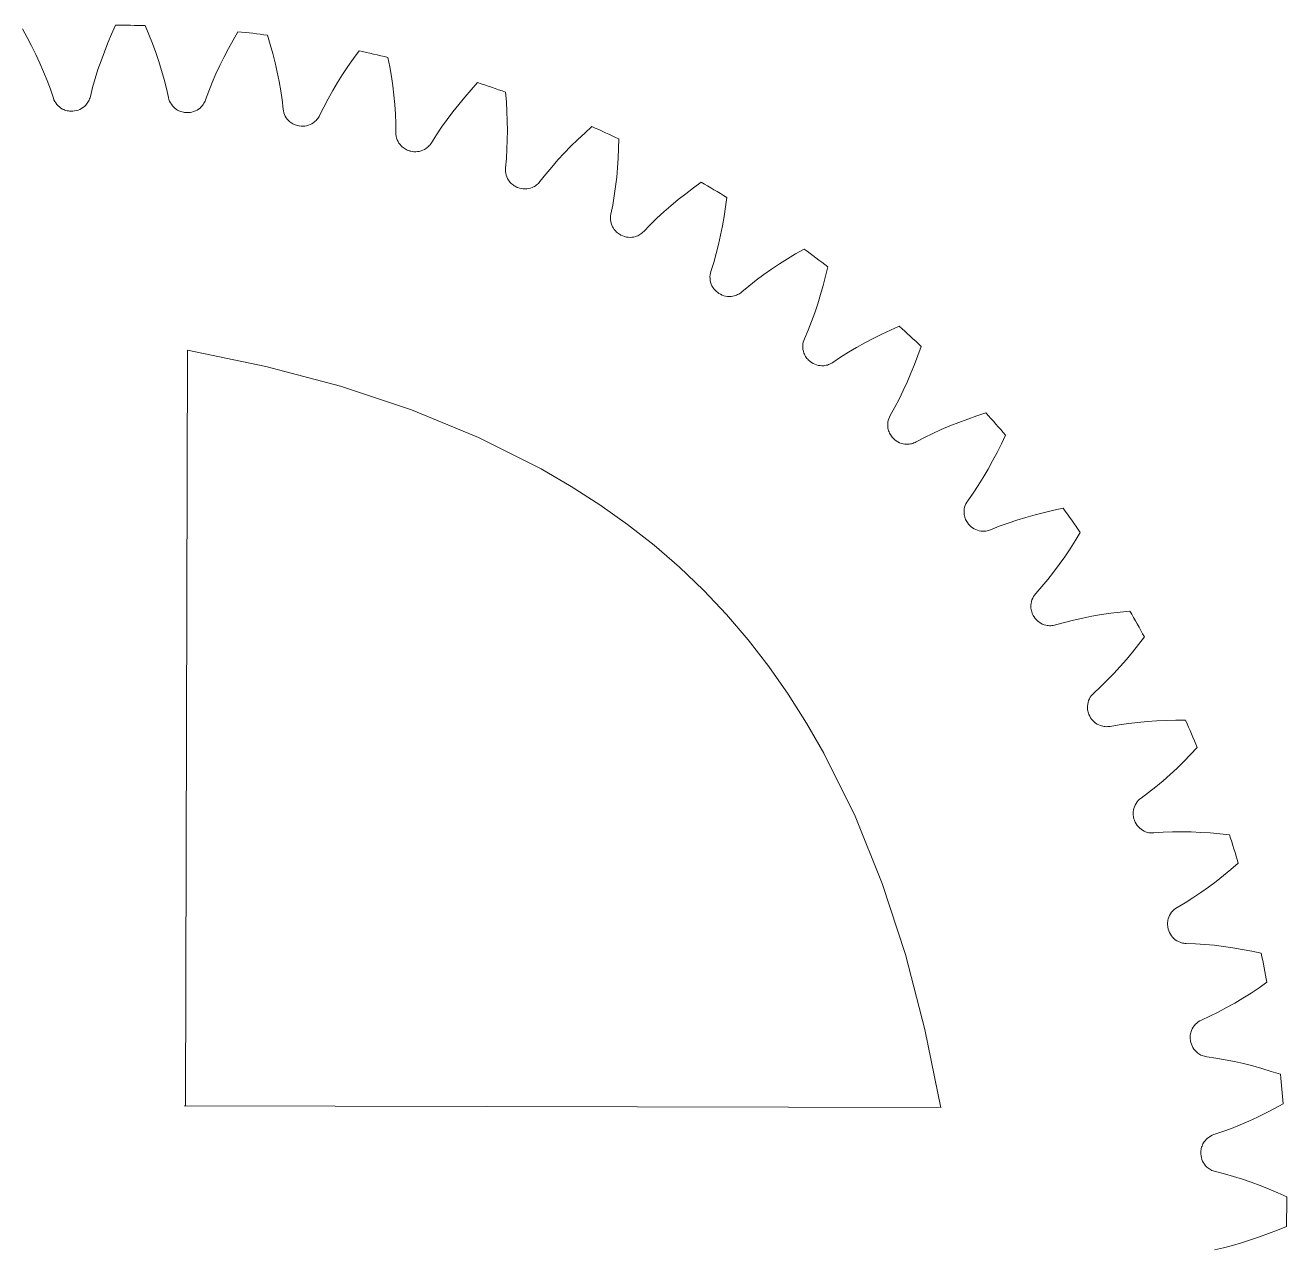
# Model space of a CAD drawing. Extents: x -180 to 228, y -304 to -8.
# Drawn here: x 147.1 to 216.5, y -223.9 to -156.5 of the extents above; entities that cross this region are included whole.
import ezdxf

# ---------------------------------------------------------------- set-up
doc = ezdxf.new("R2010")
doc.units = 0
doc.header["$MEASUREMENT"] = 0
doc.layers.add('Layer 1', color=7, linetype='Continuous')

# ---------------------------------------------------------------- blocks, each defined once
blk = doc.blocks.new('block 1127')
at = {"layer": 'Layer 1', "color": 7, "lineweight": 9, "true_color": 0xffffff}
blk.add_lwpolyline([(156.037, -174.401), (160.346, -175.296), (164.454, -176.39), (168.357, -177.689), (172.045, -179.202), (175.507, -180.939), (177.15, -181.896), (178.733, -182.912), (180.253, -183.991), (181.71, -185.133), (183.103, -186.339), (184.431, -187.609), (185.693, -188.944), (186.891, -190.344), (188.024, -191.808), (189.095, -193.335), (190.103, -194.923), (191.05, -196.573), (192.768, -200.046), (194.262, -203.744), (195.54, -207.656), (196.613, -211.773), (197.485, -216.089)], dxfattribs=at)
blk = doc.blocks.new('block 1128')
at = {"layer": 'Layer 1', "color": 7, "lineweight": 9, "true_color": 0xffffff}
blk.add_lwpolyline([(197.416, -216.073), (155.86, -215.971)], dxfattribs=at)
blk = doc.blocks.new('block 1129')
at = {"layer": 'Layer 1', "color": 7, "lineweight": 9, "true_color": 0xffffff}
blk.add_lwpolyline([(155.929, -215.955), (156.037, -174.401)], dxfattribs=at)
blk = doc.blocks.new('block 1130')
at = {"layer": 'Layer 1', "color": 7, "lineweight": 9, "true_color": 0xffffff}
blk.add_open_spline([(211.222, -212.396), (211.22, -212.385), (211.219, -212.374), (211.217, -212.362)], degree=3, dxfattribs=at)
blk = doc.blocks.new('block 1131')
at = {"layer": 'Layer 1', "color": 7, "lineweight": 9, "true_color": 0xffffff}
blk.add_open_spline([(211.827, -211.261), (211.703, -211.316), (211.591, -211.394), (211.497, -211.491), (211.403, -211.589), (211.329, -211.704), (211.28, -211.829), (211.246, -211.914), (211.224, -212.002), (211.213, -212.092), (211.203, -212.182), (211.204, -212.273), (211.217, -212.362)], degree=3, knots=[0, 0, 0, 0, 1, 1, 1, 2, 2, 2, 3, 3, 3, 4, 4, 4, 4], dxfattribs=at)
blk = doc.blocks.new('block 1132')
at = {"layer": 'Layer 1', "color": 7, "lineweight": 9, "true_color": 0xffffff}
blk.add_lwpolyline([(211.827, -211.261), (212.291, -211.048), (212.752, -210.82), (213.208, -210.577), (213.66, -210.322), (214.109, -210.054), (214.554, -209.775), (214.995, -209.484), (215.432, -209.183)], dxfattribs=at)
blk = doc.blocks.new('block 1133')
at = {"layer": 'Layer 1', "color": 7, "lineweight": 9, "true_color": 0xffffff}
blk.add_open_spline([(215.432, -209.183), (215.333, -208.648), (215.226, -208.114), (215.113, -207.581)], degree=3, dxfattribs=at)
blk = doc.blocks.new('block 1134')
at = {"layer": 'Layer 1', "color": 7, "lineweight": 9, "true_color": 0xffffff}
blk.add_lwpolyline([(210.987, -207.044), (211.498, -207.063), (212.01, -207.097), (212.524, -207.146), (213.04, -207.209), (213.557, -207.284), (214.075, -207.372), (214.594, -207.471), (215.113, -207.581)], dxfattribs=at)
blk = doc.blocks.new('block 1135')
at = {"layer": 'Layer 1', "color": 7, "lineweight": 9, "true_color": 0xffffff}
blk.add_open_spline([(210.002, -206.26), (210.035, -206.392), (210.093, -206.515), (210.174, -206.624), (210.255, -206.732), (210.356, -206.824), (210.472, -206.894), (210.549, -206.941), (210.633, -206.978), (210.72, -207.003), (210.807, -207.028), (210.897, -207.042), (210.987, -207.044)], degree=3, knots=[0, 0, 0, 0, 1, 1, 1, 2, 2, 2, 3, 3, 3, 4, 4, 4, 4], dxfattribs=at)
blk = doc.blocks.new('block 1136')
at = {"layer": 'Layer 1', "color": 7, "lineweight": 9, "true_color": 0xffffff}
blk.add_open_spline([(210.002, -206.26), (209.999, -206.249), (209.996, -206.238), (209.993, -206.227)], degree=3, dxfattribs=at)
blk = doc.blocks.new('block 1137')
at = {"layer": 'Layer 1', "color": 7, "lineweight": 9, "true_color": 0xffffff}
blk.add_open_spline([(210.485, -205.068), (210.367, -205.135), (210.264, -205.225), (210.181, -205.332), (210.098, -205.438), (210.036, -205.56), (209.999, -205.691), (209.975, -205.778), (209.962, -205.868), (209.961, -205.959), (209.96, -206.049), (209.971, -206.139), (209.993, -206.227)], degree=3, knots=[0, 0, 0, 0, 1, 1, 1, 2, 2, 2, 3, 3, 3, 4, 4, 4, 4], dxfattribs=at)
blk = doc.blocks.new('block 1138')
at = {"layer": 'Layer 1', "color": 7, "lineweight": 9, "true_color": 0xffffff}
blk.add_lwpolyline([(210.485, -205.068), (210.924, -204.808), (211.358, -204.533), (211.786, -204.244), (212.21, -203.943), (212.628, -203.629), (213.041, -203.305), (213.449, -202.97), (213.853, -202.625)], dxfattribs=at)
blk = doc.blocks.new('block 1139')
at = {"layer": 'Layer 1', "color": 7, "lineweight": 9, "true_color": 0xffffff}
blk.add_open_spline([(213.853, -202.625), (213.698, -202.103), (213.536, -201.583), (213.368, -201.065)], degree=3, dxfattribs=at)
blk = doc.blocks.new('block 1140')
at = {"layer": 'Layer 1', "color": 7, "lineweight": 9, "true_color": 0xffffff}
blk.add_lwpolyline([(209.208, -200.962), (209.718, -200.927), (210.231, -200.908), (210.748, -200.903), (211.267, -200.911), (211.789, -200.932), (212.314, -200.965), (212.84, -201.01), (213.368, -201.065)], dxfattribs=at)
blk = doc.blocks.new('block 1141')
at = {"layer": 'Layer 1', "color": 7, "lineweight": 9, "true_color": 0xffffff}
blk.add_open_spline([(208.146, -200.286), (208.193, -200.413), (208.264, -200.529), (208.356, -200.629), (208.447, -200.729), (208.558, -200.81), (208.68, -200.867), (208.762, -200.906), (208.849, -200.933), (208.938, -200.949), (209.027, -200.965), (209.118, -200.969), (209.208, -200.962)], degree=3, knots=[0, 0, 0, 0, 1, 1, 1, 2, 2, 2, 3, 3, 3, 4, 4, 4, 4], dxfattribs=at)
blk = doc.blocks.new('block 1142')
at = {"layer": 'Layer 1', "color": 7, "lineweight": 9, "true_color": 0xffffff}
blk.add_open_spline([(208.146, -200.286), (208.142, -200.275), (208.138, -200.264), (208.135, -200.254)], degree=3, dxfattribs=at)
blk = doc.blocks.new('block 1143')
at = {"layer": 'Layer 1', "color": 7, "lineweight": 9, "true_color": 0xffffff}
blk.add_open_spline([(208.502, -199.05), (208.393, -199.129), (208.299, -199.229), (208.228, -199.343), (208.156, -199.458), (208.107, -199.586), (208.085, -199.719), (208.07, -199.809), (208.066, -199.9), (208.075, -199.99), (208.083, -200.08), (208.103, -200.169), (208.135, -200.254)], degree=3, knots=[0, 0, 0, 0, 1, 1, 1, 2, 2, 2, 3, 3, 3, 4, 4, 4, 4], dxfattribs=at)
blk = doc.blocks.new('block 1144')
at = {"layer": 'Layer 1', "color": 7, "lineweight": 9, "true_color": 0xffffff}
blk.add_lwpolyline([(208.502, -199.05), (208.912, -198.745), (209.315, -198.426), (209.711, -198.094), (210.1, -197.75), (210.483, -197.395), (210.86, -197.029), (211.231, -196.653), (211.597, -196.268)], dxfattribs=at)
blk = doc.blocks.new('block 1145')
at = {"layer": 'Layer 1', "color": 7, "lineweight": 9, "true_color": 0xffffff}
blk.add_open_spline([(211.597, -196.268), (211.388, -195.765), (211.173, -195.265), (210.951, -194.767)], degree=3, dxfattribs=at)
blk = doc.blocks.new('block 1146')
at = {"layer": 'Layer 1', "color": 7, "lineweight": 9, "true_color": 0xffffff}
blk.add_lwpolyline([(206.804, -195.099), (207.307, -195.012), (207.815, -194.939), (208.329, -194.88), (208.846, -194.834), (209.368, -194.8), (209.892, -194.778), (210.42, -194.767), (210.951, -194.767)], dxfattribs=at)
blk = doc.blocks.new('block 1147')
at = {"layer": 'Layer 1', "color": 7, "lineweight": 9, "true_color": 0xffffff}
blk.add_open_spline([(205.677, -194.538), (205.737, -194.659), (205.82, -194.768), (205.921, -194.857), (206.023, -194.947), (206.141, -195.016), (206.268, -195.06), (206.354, -195.09), (206.443, -195.108), (206.534, -195.115), (206.624, -195.121), (206.715, -195.116), (206.804, -195.099)], degree=3, knots=[0, 0, 0, 0, 1, 1, 1, 2, 2, 2, 3, 3, 3, 4, 4, 4, 4], dxfattribs=at)
blk = doc.blocks.new('block 1148')
at = {"layer": 'Layer 1', "color": 7, "lineweight": 9, "true_color": 0xffffff}
blk.add_open_spline([(205.677, -194.538), (205.672, -194.528), (205.667, -194.517), (205.662, -194.507)], degree=3, dxfattribs=at)
blk = doc.blocks.new('block 1149')
at = {"layer": 'Layer 1', "color": 7, "lineweight": 9, "true_color": 0xffffff}
blk.add_open_spline([(205.902, -193.271), (205.801, -193.361), (205.718, -193.47), (205.659, -193.592), (205.6, -193.714), (205.565, -193.846), (205.556, -193.981), (205.551, -194.071), (205.557, -194.162), (205.574, -194.251), (205.592, -194.34), (205.622, -194.426), (205.662, -194.507)], degree=3, knots=[0, 0, 0, 0, 1, 1, 1, 2, 2, 2, 3, 3, 3, 4, 4, 4, 4], dxfattribs=at)
blk = doc.blocks.new('block 1150')
at = {"layer": 'Layer 1', "color": 7, "lineweight": 9, "true_color": 0xffffff}
blk.add_lwpolyline([(205.902, -193.271), (206.277, -192.925), (206.644, -192.566), (207.003, -192.194), (207.355, -191.812), (207.699, -191.418), (208.035, -191.015), (208.365, -190.603), (208.688, -190.181)], dxfattribs=at)
blk = doc.blocks.new('block 1151')
at = {"layer": 'Layer 1', "color": 7, "lineweight": 9, "true_color": 0xffffff}
blk.add_open_spline([(208.688, -190.181), (208.428, -189.703), (208.162, -189.228), (207.89, -188.756)], degree=3, dxfattribs=at)
blk = doc.blocks.new('block 1152')
at = {"layer": 'Layer 1', "color": 7, "lineweight": 9, "true_color": 0xffffff}
blk.add_lwpolyline([(203.799, -189.52), (204.291, -189.38), (204.789, -189.255), (205.293, -189.143), (205.803, -189.043), (206.318, -188.955), (206.838, -188.878), (207.362, -188.812), (207.89, -188.756)], dxfattribs=at)
blk = doc.blocks.new('block 1153')
at = {"layer": 'Layer 1', "color": 7, "lineweight": 9, "true_color": 0xffffff}
blk.add_open_spline([(202.62, -189.08), (202.692, -189.194), (202.786, -189.293), (202.896, -189.372), (203.007, -189.45), (203.131, -189.506), (203.263, -189.537), (203.351, -189.558), (203.442, -189.567), (203.532, -189.564), (203.623, -189.561), (203.713, -189.546), (203.799, -189.52)], degree=3, knots=[0, 0, 0, 0, 1, 1, 1, 2, 2, 2, 3, 3, 3, 4, 4, 4, 4], dxfattribs=at)
blk = doc.blocks.new('block 1154')
at = {"layer": 'Layer 1', "color": 7, "lineweight": 9, "true_color": 0xffffff}
blk.add_open_spline([(202.62, -189.08), (202.614, -189.07), (202.608, -189.06), (202.602, -189.051)], degree=3, dxfattribs=at)
blk = doc.blocks.new('block 1155')
at = {"layer": 'Layer 1', "color": 7, "lineweight": 9, "true_color": 0xffffff}
blk.add_open_spline([(202.711, -187.796), (202.62, -187.897), (202.55, -188.014), (202.503, -188.141), (202.457, -188.268), (202.436, -188.403), (202.442, -188.538), (202.446, -188.629), (202.461, -188.719), (202.488, -188.805), (202.515, -188.891), (202.553, -188.974), (202.602, -189.051)], degree=3, knots=[0, 0, 0, 0, 1, 1, 1, 2, 2, 2, 3, 3, 3, 4, 4, 4, 4], dxfattribs=at)
blk = doc.blocks.new('block 1156')
at = {"layer": 'Layer 1', "color": 7, "lineweight": 9, "true_color": 0xffffff}
blk.add_lwpolyline([(202.711, -187.796), (203.049, -187.413), (203.376, -187.017), (203.694, -186.61), (204.004, -186.193), (204.305, -185.766), (204.597, -185.33), (204.882, -184.885), (205.159, -184.432)], dxfattribs=at)
blk = doc.blocks.new('block 1157')
at = {"layer": 'Layer 1', "color": 7, "lineweight": 9, "true_color": 0xffffff}
blk.add_open_spline([(205.159, -184.432), (204.851, -183.983), (204.536, -183.539), (204.216, -183.098)], degree=3, dxfattribs=at)
blk = doc.blocks.new('block 1158')
at = {"layer": 'Layer 1', "color": 7, "lineweight": 9, "true_color": 0xffffff}
blk.add_lwpolyline([(200.228, -184.285), (200.702, -184.095), (201.185, -183.918), (201.674, -183.754), (202.171, -183.601), (202.674, -183.46), (203.183, -183.329), (203.697, -183.209), (204.216, -183.098)], dxfattribs=at)
blk = doc.blocks.new('block 1159')
at = {"layer": 'Layer 1', "color": 7, "lineweight": 9, "true_color": 0xffffff}
blk.add_open_spline([(199.009, -183.971), (199.093, -184.077), (199.197, -184.166), (199.315, -184.232), (199.433, -184.299), (199.562, -184.342), (199.697, -184.359), (199.787, -184.37), (199.878, -184.369), (199.967, -184.357), (200.057, -184.345), (200.145, -184.321), (200.228, -184.285)], degree=3, knots=[0, 0, 0, 0, 1, 1, 1, 2, 2, 2, 3, 3, 3, 4, 4, 4, 4], dxfattribs=at)
blk = doc.blocks.new('block 1160')
at = {"layer": 'Layer 1', "color": 7, "lineweight": 9, "true_color": 0xffffff}
blk.add_open_spline([(199.009, -183.971), (199.002, -183.962), (198.995, -183.953), (198.988, -183.944)], degree=3, dxfattribs=at)
blk = doc.blocks.new('block 1161')
at = {"layer": 'Layer 1', "color": 7, "lineweight": 9, "true_color": 0xffffff}
blk.add_open_spline([(198.966, -182.685), (198.886, -182.794), (198.828, -182.918), (198.795, -183.049), (198.763, -183.181), (198.756, -183.317), (198.776, -183.451), (198.789, -183.541), (198.814, -183.628), (198.85, -183.711), (198.885, -183.795), (198.932, -183.873), (198.988, -183.944)], degree=3, knots=[0, 0, 0, 0, 1, 1, 1, 2, 2, 2, 3, 3, 3, 4, 4, 4, 4], dxfattribs=at)
blk = doc.blocks.new('block 1162')
at = {"layer": 'Layer 1', "color": 7, "lineweight": 9, "true_color": 0xffffff}
blk.add_lwpolyline([(198.966, -182.685), (199.261, -182.268), (199.546, -181.841), (199.82, -181.403), (200.084, -180.955), (200.338, -180.499), (200.584, -180.035), (200.821, -179.563), (201.049, -179.083)], dxfattribs=at)
blk = doc.blocks.new('block 1163')
at = {"layer": 'Layer 1', "color": 7, "lineweight": 9, "true_color": 0xffffff}
blk.add_open_spline([(201.049, -179.083), (200.695, -178.669), (200.336, -178.26), (199.972, -177.855)], degree=3, dxfattribs=at)
blk = doc.blocks.new('block 1164')
at = {"layer": 'Layer 1', "color": 7, "lineweight": 9, "true_color": 0xffffff}
blk.add_lwpolyline([(196.13, -179.453), (196.581, -179.214), (197.042, -178.988), (197.512, -178.773), (197.99, -178.569), (198.476, -178.376), (198.968, -178.193), (199.467, -178.019), (199.972, -177.855)], dxfattribs=at)
blk = doc.blocks.new('block 1165')
at = {"layer": 'Layer 1', "color": 7, "lineweight": 9, "true_color": 0xffffff}
blk.add_open_spline([(194.884, -179.267), (194.979, -179.364), (195.091, -179.442), (195.216, -179.496), (195.34, -179.549), (195.473, -179.578), (195.609, -179.581), (195.699, -179.583), (195.79, -179.573), (195.878, -179.551), (195.966, -179.529), (196.05, -179.496), (196.13, -179.453)], degree=3, knots=[0, 0, 0, 0, 1, 1, 1, 2, 2, 2, 3, 3, 3, 4, 4, 4, 4], dxfattribs=at)
blk = doc.blocks.new('block 1166')
at = {"layer": 'Layer 1', "color": 7, "lineweight": 9, "true_color": 0xffffff}
blk.add_open_spline([(194.884, -179.267), (194.877, -179.259), (194.869, -179.251), (194.861, -179.243)], degree=3, dxfattribs=at)
blk = doc.blocks.new('block 1167')
at = {"layer": 'Layer 1', "color": 7, "lineweight": 9, "true_color": 0xffffff}
blk.add_open_spline([(194.707, -177.993), (194.639, -178.11), (194.594, -178.239), (194.575, -178.373), (194.557, -178.507), (194.564, -178.644), (194.598, -178.775), (194.62, -178.863), (194.654, -178.947), (194.698, -179.026), (194.743, -179.105), (194.797, -179.178), (194.861, -179.243)], degree=3, knots=[0, 0, 0, 0, 1, 1, 1, 2, 2, 2, 3, 3, 3, 4, 4, 4, 4], dxfattribs=at)
blk = doc.blocks.new('block 1168')
at = {"layer": 'Layer 1', "color": 7, "lineweight": 9, "true_color": 0xffffff}
blk.add_lwpolyline([(194.707, -177.993), (194.957, -177.548), (195.195, -177.093), (195.422, -176.628), (195.638, -176.156), (195.843, -175.676), (196.039, -175.188), (196.225, -174.694), (196.402, -174.193)], dxfattribs=at)
blk = doc.blocks.new('block 1169')
at = {"layer": 'Layer 1', "color": 7, "lineweight": 9, "true_color": 0xffffff}
blk.add_open_spline([(196.402, -174.193), (196.007, -173.819), (195.607, -173.449), (195.202, -173.085)], degree=3, dxfattribs=at)
blk = doc.blocks.new('block 1170')
at = {"layer": 'Layer 1', "color": 7, "lineweight": 9, "true_color": 0xffffff}
blk.add_lwpolyline([(191.548, -175.075), (191.972, -174.79), (192.407, -174.517), (192.852, -174.255), (193.306, -174.002), (193.769, -173.759), (194.239, -173.525), (194.717, -173.301), (195.202, -173.085)], dxfattribs=at)
blk = doc.blocks.new('block 1171')
at = {"layer": 'Layer 1', "color": 7, "lineweight": 9, "true_color": 0xffffff}
blk.add_open_spline([(190.291, -175.021), (190.395, -175.107), (190.515, -175.173), (190.644, -175.213), (190.773, -175.254), (190.909, -175.269), (191.043, -175.257), (191.134, -175.249), (191.223, -175.23), (191.308, -175.199), (191.393, -175.169), (191.474, -175.127), (191.548, -175.075)], degree=3, knots=[0, 0, 0, 0, 1, 1, 1, 2, 2, 2, 3, 3, 3, 4, 4, 4, 4], dxfattribs=at)
blk = doc.blocks.new('block 1172')
at = {"layer": 'Layer 1', "color": 7, "lineweight": 9, "true_color": 0xffffff}
blk.add_open_spline([(190.291, -175.021), (190.282, -175.013), (190.273, -175.006), (190.264, -174.999)], degree=3, dxfattribs=at)
blk = doc.blocks.new('block 1173')
at = {"layer": 'Layer 1', "color": 7, "lineweight": 9, "true_color": 0xffffff}
blk.add_open_spline([(189.981, -173.772), (189.925, -173.896), (189.894, -174.029), (189.89, -174.164), (189.885, -174.299), (189.907, -174.434), (189.954, -174.561), (189.986, -174.646), (190.028, -174.726), (190.08, -174.8), (190.133, -174.874), (190.195, -174.941), (190.264, -174.999)], degree=3, knots=[0, 0, 0, 0, 1, 1, 1, 2, 2, 2, 3, 3, 3, 4, 4, 4, 4], dxfattribs=at)
blk = doc.blocks.new('block 1174')
at = {"layer": 'Layer 1', "color": 7, "lineweight": 9, "true_color": 0xffffff}
blk.add_lwpolyline([(189.981, -173.772), (190.183, -173.303), (190.372, -172.826), (190.549, -172.34), (190.714, -171.848), (190.869, -171.349), (191.012, -170.843), (191.146, -170.332), (191.27, -169.816)], dxfattribs=at)
blk = doc.blocks.new('block 1175')
at = {"layer": 'Layer 1', "color": 7, "lineweight": 9, "true_color": 0xffffff}
blk.add_open_spline([(191.27, -169.816), (190.837, -169.485), (190.401, -169.159), (189.961, -168.839)], degree=3, dxfattribs=at)
blk = doc.blocks.new('block 1176')
at = {"layer": 'Layer 1', "color": 7, "lineweight": 9, "true_color": 0xffffff}
blk.add_lwpolyline([(186.534, -171.2), (186.926, -170.873), (187.331, -170.556), (187.746, -170.248), (188.171, -169.949), (188.605, -169.659), (189.049, -169.378), (189.501, -169.104), (189.961, -168.839)], dxfattribs=at)
blk = doc.blocks.new('block 1177')
at = {"layer": 'Layer 1', "color": 7, "lineweight": 9, "true_color": 0xffffff}
blk.add_open_spline([(185.278, -171.278), (185.39, -171.353), (185.517, -171.405), (185.649, -171.432), (185.782, -171.459), (185.919, -171.46), (186.051, -171.434), (186.14, -171.417), (186.227, -171.388), (186.308, -171.349), (186.39, -171.309), (186.466, -171.259), (186.534, -171.2)], degree=3, knots=[0, 0, 0, 0, 1, 1, 1, 2, 2, 2, 3, 3, 3, 4, 4, 4, 4], dxfattribs=at)
blk = doc.blocks.new('block 1178')
at = {"layer": 'Layer 1', "color": 7, "lineweight": 9, "true_color": 0xffffff}
blk.add_open_spline([(185.278, -171.278), (185.268, -171.271), (185.259, -171.265), (185.249, -171.259)], degree=3, dxfattribs=at)
blk = doc.blocks.new('block 1179')
at = {"layer": 'Layer 1', "color": 7, "lineweight": 9, "true_color": 0xffffff}
blk.add_open_spline([(184.839, -170.068), (184.797, -170.197), (184.78, -170.332), (184.79, -170.467), (184.799, -170.602), (184.835, -170.734), (184.895, -170.856), (184.935, -170.937), (184.986, -171.012), (185.046, -171.08), (185.106, -171.148), (185.174, -171.208), (185.249, -171.259)], degree=3, knots=[0, 0, 0, 0, 1, 1, 1, 2, 2, 2, 3, 3, 3, 4, 4, 4, 4], dxfattribs=at)
blk = doc.blocks.new('block 1180')
at = {"layer": 'Layer 1', "color": 7, "lineweight": 9, "true_color": 0xffffff}
blk.add_lwpolyline([(184.839, -170.068), (184.992, -169.581), (185.13, -169.086), (185.255, -168.585), (185.368, -168.078), (185.469, -167.565), (185.559, -167.048), (185.639, -166.525), (185.707, -165.999)], dxfattribs=at)
blk = doc.blocks.new('block 1181')
at = {"layer": 'Layer 1', "color": 7, "lineweight": 9, "true_color": 0xffffff}
blk.add_open_spline([(185.707, -165.999), (185.243, -165.715), (184.775, -165.436), (184.304, -165.164)], degree=3, dxfattribs=at)
blk = doc.blocks.new('block 1182')
at = {"layer": 'Layer 1', "color": 7, "lineweight": 9, "true_color": 0xffffff}
blk.add_lwpolyline([(181.143, -167.871), (181.499, -167.504), (181.867, -167.146), (182.248, -166.797), (182.639, -166.456), (183.041, -166.122), (183.453, -165.795), (183.874, -165.476), (184.304, -165.164)], dxfattribs=at)
blk = doc.blocks.new('block 1183')
at = {"layer": 'Layer 1', "color": 7, "lineweight": 9, "true_color": 0xffffff}
blk.add_open_spline([(179.901, -168.079), (180.021, -168.142), (180.152, -168.181), (180.287, -168.194), (180.422, -168.207), (180.558, -168.193), (180.687, -168.154), (180.774, -168.127), (180.857, -168.09), (180.934, -168.042), (181.011, -167.994), (181.081, -167.937), (181.143, -167.871)], degree=3, knots=[0, 0, 0, 0, 1, 1, 1, 2, 2, 2, 3, 3, 3, 4, 4, 4, 4], dxfattribs=at)
blk = doc.blocks.new('block 1184')
at = {"layer": 'Layer 1', "color": 7, "lineweight": 9, "true_color": 0xffffff}
blk.add_open_spline([(179.901, -168.079), (179.891, -168.074), (179.881, -168.068), (179.871, -168.063)], degree=3, dxfattribs=at)
blk = doc.blocks.new('block 1185')
at = {"layer": 'Layer 1', "color": 7, "lineweight": 9, "true_color": 0xffffff}
blk.add_open_spline([(179.339, -166.922), (179.31, -167.054), (179.308, -167.191), (179.331, -167.324), (179.355, -167.458), (179.404, -167.585), (179.477, -167.699), (179.525, -167.776), (179.583, -167.846), (179.65, -167.907), (179.717, -167.968), (179.791, -168.021), (179.871, -168.063)], degree=3, knots=[0, 0, 0, 0, 1, 1, 1, 2, 2, 2, 3, 3, 3, 4, 4, 4, 4], dxfattribs=at)
blk = doc.blocks.new('block 1186')
at = {"layer": 'Layer 1', "color": 7, "lineweight": 9, "true_color": 0xffffff}
blk.add_lwpolyline([(179.339, -166.922), (179.439, -166.421), (179.525, -165.915), (179.597, -165.403), (179.656, -164.887), (179.704, -164.367), (179.739, -163.843), (179.763, -163.315), (179.777, -162.784)], dxfattribs=at)
blk = doc.blocks.new('block 1187')
at = {"layer": 'Layer 1', "color": 7, "lineweight": 9, "true_color": 0xffffff}
blk.add_open_spline([(179.777, -162.784), (179.285, -162.55), (178.791, -162.322), (178.293, -162.101)], degree=3, dxfattribs=at)
blk = doc.blocks.new('block 1188')
at = {"layer": 'Layer 1', "color": 7, "lineweight": 9, "true_color": 0xffffff}
blk.add_lwpolyline([(175.433, -165.123), (175.749, -164.721), (176.078, -164.327), (176.42, -163.94), (176.773, -163.559), (177.138, -163.185), (177.514, -162.818), (177.899, -162.456), (178.293, -162.101)], dxfattribs=at)
blk = doc.blocks.new('block 1189')
at = {"layer": 'Layer 1', "color": 7, "lineweight": 9, "true_color": 0xffffff}
blk.add_open_spline([(174.22, -165.46), (174.346, -165.51), (174.48, -165.535), (174.615, -165.534), (174.751, -165.532), (174.885, -165.505), (175.009, -165.452), (175.093, -165.417), (175.171, -165.371), (175.243, -165.315), (175.314, -165.26), (175.378, -165.195), (175.433, -165.123)], degree=3, knots=[0, 0, 0, 0, 1, 1, 1, 2, 2, 2, 3, 3, 3, 4, 4, 4, 4], dxfattribs=at)
blk = doc.blocks.new('block 1190')
at = {"layer": 'Layer 1', "color": 7, "lineweight": 9, "true_color": 0xffffff}
blk.add_open_spline([(174.22, -165.46), (174.209, -165.456), (174.199, -165.451), (174.188, -165.447)], degree=3, dxfattribs=at)
blk = doc.blocks.new('block 1191')
at = {"layer": 'Layer 1', "color": 7, "lineweight": 9, "true_color": 0xffffff}
blk.add_open_spline([(173.54, -164.368), (173.525, -164.503), (173.537, -164.639), (173.574, -164.769), (173.611, -164.899), (173.674, -165.021), (173.758, -165.127), (173.814, -165.198), (173.879, -165.261), (173.952, -165.315), (174.025, -165.369), (174.104, -165.414), (174.188, -165.447)], degree=3, knots=[0, 0, 0, 0, 1, 1, 1, 2, 2, 2, 3, 3, 3, 4, 4, 4, 4], dxfattribs=at)
blk = doc.blocks.new('block 1192')
at = {"layer": 'Layer 1', "color": 7, "lineweight": 9, "true_color": 0xffffff}
blk.add_lwpolyline([(173.54, -164.368), (173.587, -163.86), (173.619, -163.347), (173.638, -162.831), (173.643, -162.311), (173.635, -161.789), (173.616, -161.264), (173.585, -160.737), (173.543, -160.207)], dxfattribs=at)
blk = doc.blocks.new('block 1193')
at = {"layer": 'Layer 1', "color": 7, "lineweight": 9, "true_color": 0xffffff}
blk.add_open_spline([(173.543, -160.207), (173.029, -160.026), (172.514, -159.851), (171.996, -159.683)], degree=3, dxfattribs=at)
blk = doc.blocks.new('block 1194')
at = {"layer": 'Layer 1', "color": 7, "lineweight": 9, "true_color": 0xffffff}
blk.add_lwpolyline([(169.467, -162.987), (169.739, -162.555), (170.025, -162.128), (170.325, -161.707), (170.637, -161.292), (170.961, -160.882), (171.295, -160.477), (171.641, -160.077), (171.996, -159.683)], dxfattribs=at)
blk = doc.blocks.new('block 1195')
at = {"layer": 'Layer 1', "color": 7, "lineweight": 9, "true_color": 0xffffff}
blk.add_open_spline([(168.296, -163.449), (168.426, -163.486), (168.563, -163.497), (168.697, -163.481), (168.831, -163.466), (168.962, -163.424), (169.08, -163.359), (169.159, -163.315), (169.233, -163.261), (169.298, -163.198), (169.363, -163.136), (169.42, -163.065), (169.467, -162.987)], degree=3, knots=[0, 0, 0, 0, 1, 1, 1, 2, 2, 2, 3, 3, 3, 4, 4, 4, 4], dxfattribs=at)
blk = doc.blocks.new('block 1196')
at = {"layer": 'Layer 1', "color": 7, "lineweight": 9, "true_color": 0xffffff}
blk.add_open_spline([(168.296, -163.449), (168.285, -163.446), (168.274, -163.443), (168.263, -163.44)], degree=3, dxfattribs=at)
blk = doc.blocks.new('block 1197')
at = {"layer": 'Layer 1', "color": 7, "lineweight": 9, "true_color": 0xffffff}
blk.add_open_spline([(167.505, -162.434), (167.505, -162.57), (167.531, -162.704), (167.581, -162.829), (167.632, -162.955), (167.707, -163.069), (167.802, -163.166), (167.865, -163.231), (167.937, -163.287), (168.014, -163.333), (168.092, -163.379), (168.176, -163.415), (168.263, -163.44)], degree=3, knots=[0, 0, 0, 0, 1, 1, 1, 2, 2, 2, 3, 3, 3, 4, 4, 4, 4], dxfattribs=at)
blk = doc.blocks.new('block 1198')
at = {"layer": 'Layer 1', "color": 7, "lineweight": 9, "true_color": 0xffffff}
blk.add_lwpolyline([(167.505, -162.434), (167.499, -161.924), (167.478, -161.41), (167.442, -160.895), (167.393, -160.378), (167.331, -159.859), (167.257, -159.339), (167.171, -158.818), (167.073, -158.296)], dxfattribs=at)
blk = doc.blocks.new('block 1199')
at = {"layer": 'Layer 1', "color": 7, "lineweight": 9, "true_color": 0xffffff}
blk.add_open_spline([(167.073, -158.296), (166.544, -158.169), (166.013, -158.049), (165.48, -157.936)], degree=3, dxfattribs=at)
blk = doc.blocks.new('block 1200')
at = {"layer": 'Layer 1', "color": 7, "lineweight": 9, "true_color": 0xffffff}
blk.add_lwpolyline([(163.311, -161.487), (163.536, -161.028), (163.776, -160.574), (164.03, -160.124), (164.297, -159.678), (164.576, -159.237), (164.866, -158.799), (165.168, -158.365), (165.48, -157.936)], dxfattribs=at)
blk = doc.blocks.new('block 1201')
at = {"layer": 'Layer 1', "color": 7, "lineweight": 9, "true_color": 0xffffff}
blk.add_open_spline([(162.194, -162.068), (162.328, -162.091), (162.464, -162.088), (162.596, -162.058), (162.729, -162.029), (162.854, -161.974), (162.965, -161.897), (163.039, -161.845), (163.106, -161.784), (163.165, -161.714), (163.223, -161.645), (163.272, -161.569), (163.311, -161.487)], degree=3, knots=[0, 0, 0, 0, 1, 1, 1, 2, 2, 2, 3, 3, 3, 4, 4, 4, 4], dxfattribs=at)
blk = doc.blocks.new('block 1202')
at = {"layer": 'Layer 1', "color": 7, "lineweight": 9, "true_color": 0xffffff}
blk.add_open_spline([(162.194, -162.068), (162.183, -162.066), (162.172, -162.064), (162.161, -162.063)], degree=3, dxfattribs=at)
blk = doc.blocks.new('block 1203')
at = {"layer": 'Layer 1', "color": 7, "lineweight": 9, "true_color": 0xffffff}
blk.add_open_spline([(161.302, -161.142), (161.315, -161.277), (161.355, -161.407), (161.419, -161.527), (161.482, -161.646), (161.569, -161.752), (161.673, -161.839), (161.743, -161.896), (161.82, -161.945), (161.902, -161.983), (161.985, -162.02), (162.071, -162.047), (162.161, -162.063)], degree=3, knots=[0, 0, 0, 0, 1, 1, 1, 2, 2, 2, 3, 3, 3, 4, 4, 4, 4], dxfattribs=at)
blk = doc.blocks.new('block 1204')
at = {"layer": 'Layer 1', "color": 7, "lineweight": 9, "true_color": 0xffffff}
blk.add_lwpolyline([(161.302, -161.142), (161.243, -160.635), (161.168, -160.127), (161.078, -159.618), (160.975, -159.108), (160.859, -158.599), (160.731, -158.09), (160.591, -157.58), (160.44, -157.071)], dxfattribs=at)
blk = doc.blocks.new('block 1205')
at = {"layer": 'Layer 1', "color": 7, "lineweight": 9, "true_color": 0xffffff}
blk.add_open_spline([(160.44, -157.071), (159.9, -157.001), (159.359, -156.937), (158.818, -156.88)], degree=3, dxfattribs=at)
blk = doc.blocks.new('block 1206')
at = {"layer": 'Layer 1', "color": 7, "lineweight": 9, "true_color": 0xffffff}
blk.add_lwpolyline([(157.031, -160.638), (157.207, -160.158), (157.398, -159.682), (157.604, -159.208), (157.823, -158.736), (158.054, -158.268), (158.297, -157.802), (158.552, -157.34), (158.818, -156.88)], dxfattribs=at)
blk = doc.blocks.new('block 1207')
at = {"layer": 'Layer 1', "color": 7, "lineweight": 9, "true_color": 0xffffff}
blk.add_open_spline([(155.982, -161.333), (156.117, -161.342), (156.252, -161.324), (156.381, -161.281), (156.509, -161.238), (156.628, -161.17), (156.73, -161.082), (156.798, -161.023), (156.859, -160.955), (156.91, -160.88), (156.961, -160.805), (157.001, -160.723), (157.031, -160.638)], degree=3, knots=[0, 0, 0, 0, 1, 1, 1, 2, 2, 2, 3, 3, 3, 4, 4, 4, 4], dxfattribs=at)
blk = doc.blocks.new('block 1208')
at = {"layer": 'Layer 1', "color": 7, "lineweight": 9, "true_color": 0xffffff}
blk.add_open_spline([(155.982, -161.333), (155.97, -161.332), (155.959, -161.332), (155.948, -161.331)], degree=3, dxfattribs=at)
blk = doc.blocks.new('block 1209')
at = {"layer": 'Layer 1', "color": 7, "lineweight": 9, "true_color": 0xffffff}
blk.add_open_spline([(154.997, -160.505), (155.025, -160.638), (155.078, -160.763), (155.154, -160.876), (155.23, -160.988), (155.327, -161.084), (155.439, -161.159), (155.515, -161.209), (155.596, -161.249), (155.682, -161.278), (155.768, -161.307), (155.857, -161.325), (155.948, -161.331)], degree=3, knots=[0, 0, 0, 0, 1, 1, 1, 2, 2, 2, 3, 3, 3, 4, 4, 4, 4], dxfattribs=at)
blk = doc.blocks.new('block 1210')
at = {"layer": 'Layer 1', "color": 7, "lineweight": 9, "true_color": 0xffffff}
blk.add_lwpolyline([(154.997, -160.505), (154.885, -160.007), (154.758, -159.509), (154.615, -159.013), (154.46, -158.517), (154.291, -158.022), (154.11, -157.529), (153.918, -157.037), (153.714, -156.547)], dxfattribs=at)
blk = doc.blocks.new('block 1211')
at = {"layer": 'Layer 1', "color": 7, "lineweight": 9, "true_color": 0xffffff}
blk.add_open_spline([(153.714, -156.547), (153.17, -156.533), (152.626, -156.526), (152.081, -156.526)], degree=3, dxfattribs=at)
blk = doc.blocks.new('block 1212')
at = {"layer": 'Layer 1', "color": 7, "lineweight": 9, "true_color": 0xffffff}
blk.add_lwpolyline([(150.697, -160.45), (150.822, -159.955), (150.963, -159.461), (151.117, -158.968), (151.286, -158.476), (151.467, -157.986), (151.66, -157.498), (151.865, -157.011), (152.081, -156.526)], dxfattribs=at)
blk = doc.blocks.new('block 1213')
at = {"layer": 'Layer 1', "color": 7, "lineweight": 9, "true_color": 0xffffff}
blk.add_open_spline([(149.726, -161.251), (149.862, -161.246), (149.994, -161.214), (150.118, -161.158), (150.241, -161.102), (150.352, -161.022), (150.444, -160.923), (150.506, -160.857), (150.559, -160.783), (150.602, -160.703), (150.645, -160.623), (150.677, -160.538), (150.697, -160.45)], degree=3, knots=[0, 0, 0, 0, 1, 1, 1, 2, 2, 2, 3, 3, 3, 4, 4, 4, 4], dxfattribs=at)
blk = doc.blocks.new('block 1214')
at = {"layer": 'Layer 1', "color": 7, "lineweight": 9, "true_color": 0xffffff}
blk.add_open_spline([(149.726, -161.251), (149.715, -161.252), (149.704, -161.252), (149.692, -161.253)], degree=3, dxfattribs=at)
blk = doc.blocks.new('block 1215')
at = {"layer": 'Layer 1', "color": 7, "lineweight": 9, "true_color": 0xffffff}
blk.add_open_spline([(148.661, -160.531), (148.702, -160.66), (148.768, -160.779), (148.855, -160.883), (148.942, -160.986), (149.049, -161.072), (149.169, -161.135), (149.249, -161.177), (149.334, -161.208), (149.423, -161.228), (149.511, -161.248), (149.602, -161.256), (149.692, -161.253)], degree=3, knots=[0, 0, 0, 0, 1, 1, 1, 2, 2, 2, 3, 3, 3, 4, 4, 4, 4], dxfattribs=at)
blk = doc.blocks.new('block 1216')
at = {"layer": 'Layer 1', "color": 7, "lineweight": 9, "true_color": 0xffffff}
blk.add_lwpolyline([(148.661, -160.531), (148.497, -160.047), (148.318, -159.565), (148.125, -159.086), (147.918, -158.61), (147.699, -158.135), (147.468, -157.664), (147.225, -157.195), (146.971, -156.728)], dxfattribs=at)
blk = doc.blocks.new('block 1475')
at = {"layer": 'Layer 1', "color": 7, "lineweight": 9, "true_color": 0xffffff}
blk.add_lwpolyline([(212.541, -223.897), (213.039, -223.785), (213.537, -223.657), (214.033, -223.515), (214.529, -223.359), (215.023, -223.191), (215.517, -223.01), (216.009, -222.818), (216.499, -222.614)], dxfattribs=at)
blk = doc.blocks.new('block 1476')
at = {"layer": 'Layer 1', "color": 7, "lineweight": 9, "true_color": 0xffffff}
blk.add_open_spline([(216.499, -222.614), (216.513, -222.07), (216.52, -221.525), (216.52, -220.981)], degree=3, dxfattribs=at)
blk = doc.blocks.new('block 1477')
at = {"layer": 'Layer 1', "color": 7, "lineweight": 9, "true_color": 0xffffff}
blk.add_lwpolyline([(212.596, -219.597), (213.091, -219.722), (213.585, -219.862), (214.078, -220.017), (214.569, -220.185), (215.059, -220.367), (215.548, -220.56), (216.035, -220.765), (216.52, -220.981)], dxfattribs=at)
blk = doc.blocks.new('block 1478')
at = {"layer": 'Layer 1', "color": 7, "lineweight": 9, "true_color": 0xffffff}
blk.add_open_spline([(211.795, -218.626), (211.8, -218.761), (211.832, -218.894), (211.888, -219.017), (211.944, -219.14), (212.024, -219.251), (212.123, -219.344), (212.189, -219.406), (212.263, -219.459), (212.343, -219.501), (212.422, -219.544), (212.508, -219.576), (212.596, -219.597)], degree=3, knots=[0, 0, 0, 0, 1, 1, 1, 2, 2, 2, 3, 3, 3, 4, 4, 4, 4], dxfattribs=at)
blk = doc.blocks.new('block 1479')
at = {"layer": 'Layer 1', "color": 7, "lineweight": 9, "true_color": 0xffffff}
blk.add_open_spline([(211.795, -218.626), (211.794, -218.614), (211.794, -218.603), (211.793, -218.592)], degree=3, dxfattribs=at)
blk = doc.blocks.new('block 1480')
at = {"layer": 'Layer 1', "color": 7, "lineweight": 9, "true_color": 0xffffff}
blk.add_open_spline([(212.515, -217.56), (212.386, -217.602), (212.267, -217.668), (212.163, -217.755), (212.059, -217.842), (211.974, -217.948), (211.911, -218.068), (211.869, -218.148), (211.838, -218.234), (211.818, -218.322), (211.798, -218.411), (211.79, -218.501), (211.793, -218.592)], degree=3, knots=[0, 0, 0, 0, 1, 1, 1, 2, 2, 2, 3, 3, 3, 4, 4, 4, 4], dxfattribs=at)
blk = doc.blocks.new('block 1481')
at = {"layer": 'Layer 1', "color": 7, "lineweight": 9, "true_color": 0xffffff}
blk.add_lwpolyline([(212.515, -217.56), (212.999, -217.397), (213.48, -217.218), (213.96, -217.024), (214.436, -216.818), (214.91, -216.598), (215.382, -216.367), (215.851, -216.124), (216.318, -215.871)], dxfattribs=at)
blk = doc.blocks.new('block 1482')
at = {"layer": 'Layer 1', "color": 7, "lineweight": 9, "true_color": 0xffffff}
blk.add_open_spline([(216.318, -215.871), (216.274, -215.328), (216.225, -214.786), (216.168, -214.244)], degree=3, dxfattribs=at)
blk = doc.blocks.new('block 1483')
at = {"layer": 'Layer 1', "color": 7, "lineweight": 9, "true_color": 0xffffff}
blk.add_lwpolyline([(212.12, -213.278), (212.626, -213.35), (213.132, -213.438), (213.638, -213.541), (214.145, -213.657), (214.651, -213.786), (215.157, -213.927), (215.663, -214.08), (216.168, -214.244)], dxfattribs=at)
blk = doc.blocks.new('block 1484')
at = {"layer": 'Layer 1', "color": 7, "lineweight": 9, "true_color": 0xffffff}
blk.add_open_spline([(211.222, -212.396), (211.241, -212.53), (211.287, -212.659), (211.356, -212.775), (211.425, -212.892), (211.515, -212.994), (211.623, -213.076), (211.696, -213.13), (211.775, -213.175), (211.859, -213.21), (211.942, -213.244), (212.03, -213.267), (212.12, -213.278)], degree=3, knots=[0, 0, 0, 0, 1, 1, 1, 2, 2, 2, 3, 3, 3, 4, 4, 4, 4], dxfattribs=at)
blk = doc.blocks.new('block 1121')
at = {"layer": 'Layer 1'}
for name in ['block 1216', 'block 1212', 'block 1211', 'block 1210', 'block 1206', 'block 1205', 'block 1204', 'block 1200', 'block 1199', 'block 1198', 'block 1194', 'block 1193', 'block 1192', 'block 1215', 'block 1213', 'block 1209', 'block 1207', 'block 1214', 'block 1208', 'block 1203', 'block 1201', 'block 1202', 'block 1188', 'block 1187', 'block 1197', 'block 1195', 'block 1186', 'block 1196', 'block 1191', 'block 1189', 'block 1182', 'block 1181', 'block 1190', 'block 1180', 'block 1185', 'block 1183', 'block 1184', 'block 1176', 'block 1175', 'block 1174', 'block 1179', 'block 1178', 'block 1177', 'block 1170', 'block 1169', 'block 1173', 'block 1168', 'block 1129', 'block 1127', 'block 1172', 'block 1171', 'block 1167', 'block 1164', 'block 1163', 'block 1166', 'block 1165', 'block 1162', 'block 1161', 'block 1158', 'block 1157', 'block 1160', 'block 1159', 'block 1156', 'block 1155', 'block 1152', 'block 1151', 'block 1154', 'block 1153', 'block 1150', 'block 1149', 'block 1148', 'block 1147', 'block 1146', 'block 1145', 'block 1144', 'block 1143', 'block 1142', 'block 1141', 'block 1140', 'block 1139', 'block 1138', 'block 1137', 'block 1136', 'block 1135', 'block 1134', 'block 1133', 'block 1132', 'block 1131', 'block 1130', 'block 1484', 'block 1483', 'block 1482', 'block 1128', 'block 1481', 'block 1480', 'block 1479', 'block 1478', 'block 1477', 'block 1476', 'block 1475']:
    blk.add_blockref(name, (0, 0), dxfattribs=at)

msp = doc.modelspace()

# ---------------------------------------------------------------- block references
at = {"layer": 'Layer 1'}
msp.add_blockref('block 1121', (0, 0), dxfattribs=at)

doc.saveas('drawing.dxf')
